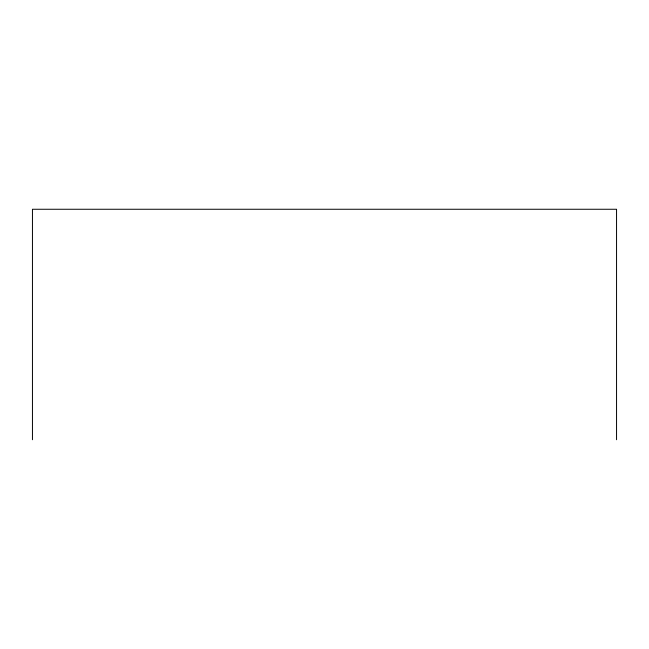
<?xml version="1.0" encoding="UTF-8"?>
<svg xmlns="http://www.w3.org/2000/svg" width="649" height="649" viewBox="0 0 649 649"><rect width="100%" height="100%" fill="white"/><g stroke="black" fill="none" stroke-linecap="round" stroke-linejoin="round"><path stroke-width="0.97" d="M616.55 439.738L616.55 209.262L32.45 209.262L32.45 439.738"/></g></svg>
